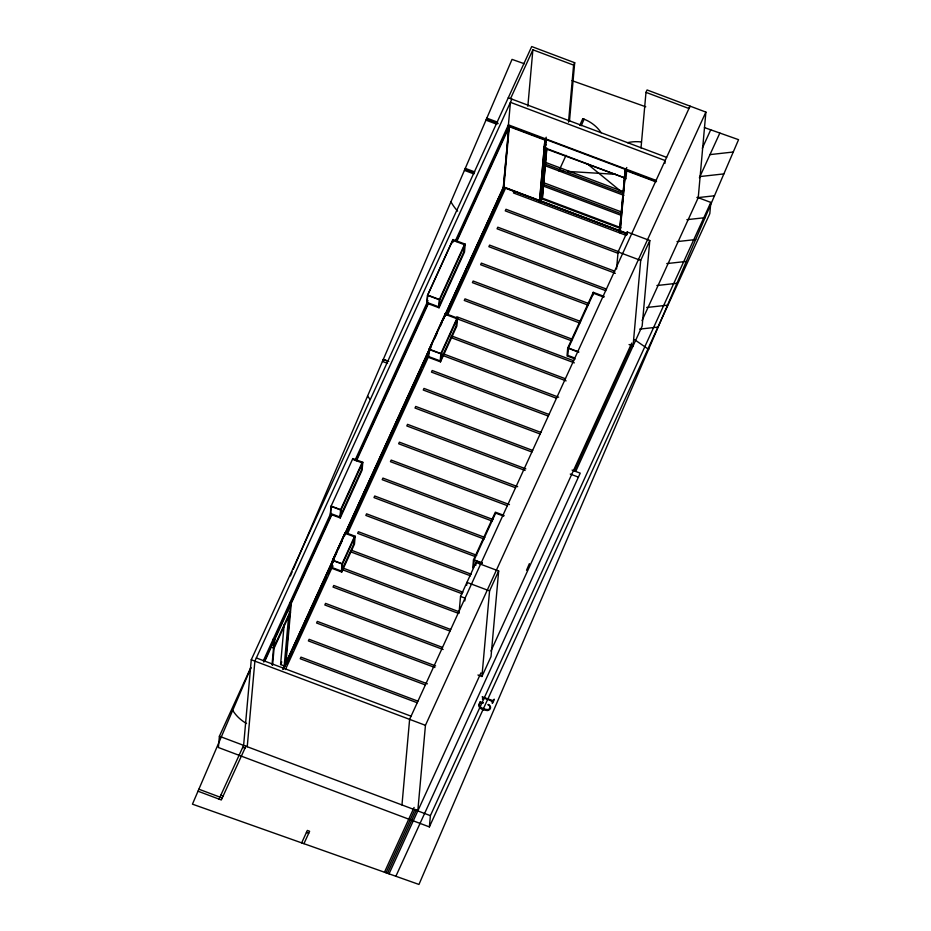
<?xml version="1.0" encoding="UTF-8"?>
<svg xmlns="http://www.w3.org/2000/svg" width="931" height="931" viewBox="0 0 931 931"><rect width="100%" height="100%" fill="white"/><g stroke="black" fill="none" stroke-linecap="round" stroke-linejoin="round"><path stroke-width="1.4" d="M483.108 702.824L480.059 701.869M250.811 667.527L219.39 736.246L218.389 747.512L429.377 826.903L709.806 213.676L710.818 202.411L697.203 197.291M569.469 121.216L574.695 62.726L531.706 46.55L251.265 659.776L243.619 745.37L219.041 799.124M247.239 746.732L254.885 661.138L511.887 99.14M273.097 642.541L273.446 638.678L274.889 639.225L272.562 665.304M272.038 664.815L274.342 639.015M290.728 603.183L285.107 666.247L280.58 664.548L284.141 624.713M284.199 665.909L288.808 614.309M285.77 665.037L291.275 603.393L289.832 602.846M331.017 506.336L330.319 514.215L340.269 517.95L362.089 470.167L362.799 462.276L352.837 458.541L331.017 506.336L340.979 510.072L340.269 517.95M341.735 572.03L342.433 564.139L332.483 560.404L345.192 532.52L355.153 536.256L354.455 544.146L341.735 572.03L331.773 568.294L332.67 560.194L344.959 533.265L354.374 536.803L353.71 544.146L341.433 571.075L332.018 567.538M340.63 509.664L331.215 506.127L330.552 513.47L339.966 517.008L340.63 509.664L362.008 462.823L352.593 459.297M341.433 571.075L342.084 563.732L354.374 536.803M344.738 535.721L344.959 533.265M362.008 462.823L361.356 470.167L339.966 517.008M427.515 295.302L426.817 303.192L439.036 307.777L464.499 252.022L465.197 244.143L452.978 239.558L427.515 295.302L439.735 299.898L439.036 307.777M427.713 295.104L427.061 302.447L438.734 306.823L463.754 252.033L464.418 244.69L452.734 240.303L427.713 295.104L439.385 299.479L438.734 306.823M428.982 349.381L428.283 357.26L440.503 361.856L456.853 326.001L457.563 318.123L445.344 313.538L428.982 349.381L441.201 353.966L440.503 361.856M440.2 360.902L440.852 353.559L456.772 318.67L456.12 326.013L440.2 360.902L428.516 356.515L429.179 349.172L440.852 353.559M445.111 316.156L445.344 313.538M401.971 804.954L409.617 719.36L690.046 106.134L688.952 108.52L645.986 92.355L647.08 89.958L705.884 112.092L698.238 197.686L642.029 320.59M452.524 242.747L452.734 240.303M452.745 242.176L452.978 239.558M417.81 810.913L425.444 725.319L705.884 112.092M429.377 826.903L430.39 815.649L710.818 202.411M459.018 613.32L460.531 596.422L476.055 562.487L498.667 570.994L491.033 656.588L481.932 676.5L477.94 674.998M464.802 600.949L465.058 598.133L460.531 596.422M466.687 585.25L466.943 582.387L489.566 590.906L481.932 676.5M508.268 126.581L510.432 102.329L665.165 160.551L664.909 163.402M503.112 189.528L508.954 125.988L545.694 139.813M503.555 189.144L503.694 187.562L505.51 188.248L447.45 315.19M503.648 189.738L509.28 126.663L456.749 241.56M472.762 567.817L473.472 559.927L495.35 512.166L504.055 515.448M473.553 567.27L474.205 559.927L495.653 513.109L503.706 516.158M475.799 565.338L476.055 562.487M527.842 106.285L532.881 49.785L573.601 65.112L568.504 122.17M543.588 149.938L543.844 147.063M539.433 201.713L544.914 140.081L546.241 137.218M539.654 201.236L544.914 140.081M624.794 177.949L544.716 147.82L545.519 138.812M539.98 201.922L546.055 139.01L545.042 148.506L624.701 177.914M546.055 149.158L541.714 197.896L620.896 227.699M624.48 178.391L625.283 169.384L545.845 139.487L540.189 201.445L541.923 197.419L546.276 148.681M542.249 198.105L546.73 147.936M540.608 201.678L542.47 197.628L546.823 148.89M604.091 296.419L593.233 292.322L567.712 348.054L567.014 355.933L575.149 359.005M603.905 297.187L593.536 293.277L568.445 348.054L567.794 355.398L574.276 357.841M593 294.952L593.233 292.322M619.418 231.819L625.504 168.907L625.411 170.036M619.639 231.342L625.143 169.71L656.518 181.51M616.543 269.036L618.079 251.917L627.18 232.005L649.803 240.524L642.157 326.118L575.695 471.447M619.965 232.017L625.469 170.385L626.772 167.522M620.058 232.983L625.69 169.907M625.027 178.601L625.83 169.593L626.738 169.931L625.935 178.938L625.248 178.124M625.946 170.245L626.051 169.116M626.924 234.856L627.18 232.005M641.017 147.982L645.986 92.355M649.803 240.524L640.691 260.424L633.057 346.018L629.065 344.517M250.87 668.027L192.449 804.163L418.962 884.45L738.551 139.673L704.43 127.582M290.391 575.928L292.113 571.925M293.253 569.26L512.038 59.386L524.328 63.739M421.231 368.35L427.666 353.349M526.527 570.272L529.367 563.651M581.2 125.778L584.109 119.18L582.794 118.691L579.792 125.254M331.773 568.294L332.937 565.757M342.433 564.139L355.153 536.256M497.107 123.16L497.561 122.17M510.537 98.639L532.881 49.785M263.287 660.894L330.889 513.051M355.048 460.24L427.992 300.597M455.282 241.048L508.419 124.847L656.448 180.556M263.799 662.092L331.238 514.622M355.956 460.566L427.957 303.122M456.202 241.35L508.954 125.988L503.334 189.051L445.134 316.307M264.73 661.452L331.739 514.913M356.492 460.764L428.365 303.622M273.539 648.023L289.925 612.191M340.979 510.072L362.799 462.276M439.385 299.479L464.418 244.69M439.735 299.898L465.197 244.143M280.58 664.548L281.79 661.906M245.889 746.22L221.31 799.973L198.012 791.21M282.815 669.54L503.52 186.91L626.947 233.355M283.373 668.726L336.58 552.374M337.79 549.732L503.473 187.434L627.029 233.821M283.583 668.877L336.801 552.514M338.011 549.872L342.247 540.62M345.261 534.01L431.74 344.912M434.765 338.302L437.174 333.019M440.2 326.409L442.016 322.44M443.226 319.787L503.694 187.562M286.317 663.617L334.02 559.287M345.494 534.196L430.785 347.682M286.469 663.85L291.915 651.944M293.125 649.303L326.385 576.568M327.596 573.927L333.03 562.033M346.332 532.939L421.312 368.967M422.523 366.325L429.785 350.463M446.112 314.759L466.059 271.119M467.269 268.477L502.949 190.459M290.484 655.89L291.682 653.248M295.918 644.008L297.722 640.051M300.748 633.441L303.157 628.157M306.183 621.559L307.986 617.59M309.197 614.96L311.617 609.677M319.461 592.5L321.882 587.228M328.527 572.693L332.146 564.78M350.871 523.839L352.674 519.87M353.885 517.229L358.121 507.989M364.149 494.78L366.57 489.497M373.215 474.973L376.834 467.048M379.86 460.449L381.058 457.808M385.294 448.567L387.098 444.599M390.124 438.001L392.533 432.717M395.559 426.119L397.362 422.15M398.573 419.509L402.809 410.268M408.837 397.06L411.258 391.776M419.113 374.611L421.522 369.328M424.548 362.729L425.746 360.088M453.525 299.34L457.761 290.1M463.801 276.891L466.21 271.608M474.67 253.127L476.474 249.159M479.5 242.56L480.71 239.919M484.935 230.679L486.75 226.71M489.764 220.112L492.185 214.828M498.213 201.62L502.449 192.38M285.398 669.564L332.565 566.42M347.682 533.358L428.714 356.177M514.18 191.367L513.458 192.95L626.307 235.415M441.201 353.966L457.563 318.123M573.601 65.112L574.695 62.726M544.716 147.82L546.171 144.631M538.979 201.538L539.957 199.409M566.025 155.349L558.914 170.897L563.267 171.164M301.656 842.869L307.346 830.429L309.616 831.278L303.937 843.684M489.566 590.906L498.667 570.994M702.3 148.227L710.725 129.805M699.367 177.821L719.849 133.04M384.468 872.231L414.097 807.433M385.993 872.766L415.017 809.295M387.505 873.301L416.529 809.842M389.03 873.848L480.931 672.892M490.94 651.002L631.765 343.062M574.346 470.935L632.021 344.819M395.873 876.269L580.222 473.146L572.076 470.085M482.258 696.9L492.185 700.368M482.491 699.053C482.689 697.156 489.089 699.681 491.766 701.276M492.313 702.754C491.696 705.675 495.571 697.028 493.721 699.681A1.327 1.175 5.1 0 1 492.15 700.543M503.089 189.528L503.869 189.261M489.578 708.491L489.485 708.631A2.269 2.013 5.1 0 1 488.275 709.457L487.53 709.55A10.625 9.415 5.1 0 1 483.305 708.526A9.135 8.1 5.1 0 1 480.093 706.71M488.158 704.72L488.507 704.453A4.981 4.411 5.1 0 1 490.276 706.338A3.119 2.758 5.1 0 1 490.334 708.468L490.102 708.84A3.794 3.363 5.1 0 1 488.019 710.434A3.91 3.468 5.1 0 1 487.32 710.562L483.096 709.818M709.992 154.604L733.244 152.021M699.949 176.553L723.853 173.899M697.133 197.709L714.461 195.778M686.869 219.681L705.081 217.668M677.012 241.618L695.69 239.546M666.771 263.589L686.298 261.425M656.902 285.526L676.907 283.303M646.661 307.498L667.515 305.182M639.632 329.12L658.136 327.072M648.116 349.02L648.744 348.95M567.607 171.42L615.449 174.306M572.076 80.671L645.765 106.786M508.279 97.778L666.619 157.362M486.832 118.132L497.305 122.066M508.733 126.465L545.473 140.29M624.922 170.187L655.831 181.813M486.401 119.133L498.166 123.567M485.97 120.146L496.863 124.242M545.775 162.483L623.374 191.681M545.042 164.077L622.641 193.276M544.903 165.648L623.863 195.359M543.029 182.453L621.989 212.163M543.657 184.547L621.256 213.758M543.518 186.13L621.117 215.329M465.279 168.36L474.74 171.909M464.848 169.361L474.298 172.922M541.342 198.687L620.535 228.491M464.418 170.361L473.867 173.922M503.496 187.119L626.924 233.611M618.836 251.742L505.987 209.277L505.265 210.871L618.114 253.337M618.079 251.917L640.691 260.424M614.728 271.2L497.806 227.199L497.073 228.793L615.356 273.307M606.523 289.11L489.601 245.109L488.88 246.703L605.802 290.705M588.764 303.541L481.362 263.124L480.629 264.718L588.043 305.135M580.56 321.451L473.157 281.034L472.424 282.628L579.838 323.045M572.402 339.268L465 298.863L464.266 300.445L571.681 340.862M568.445 348.054L578.826 351.965M567.712 348.054L578.57 352.151M456.795 316.773L573.717 360.774M445.099 314.282L574.346 362.869M451.267 335.8L565.478 378.777M450.546 337.394L566.106 380.884M443.063 353.722L558.635 397.2M442.341 355.305L556.54 398.282M549.115 414.516L432.193 370.515L431.46 372.109L548.382 416.099M382.443 361.414L387.564 363.346M540.911 432.426L423.989 388.425L423.256 390.019L540.178 434.021M532.672 450.429L415.738 406.44L415.017 408.034L531.938 452.024M570.261 474.065L578.407 477.126M525.829 468.863L407.545 424.35L406.812 425.944L525.096 470.458M517.671 486.68L399.387 442.167L398.654 443.761L515.576 487.763M509.466 504.59L391.183 460.089L390.45 461.671L507.372 505.673M493.058 519.533L382.932 478.092L382.21 479.686L492.336 521.127M484.853 537.443L374.728 496.002L374.006 497.596L484.132 539.037M476.695 555.272L366.57 513.831L365.848 515.425L474.612 556.342M471.214 574.206L358.377 531.741L357.644 533.335L470.492 575.8M351.487 550.256L462.975 592.209M350.754 551.85L462.242 593.803M332.67 560.194L342.084 563.732M343.283 568.178L458.843 611.667M342.55 569.772L458.122 613.25M450.685 629.484L333.764 585.483L333.042 587.077L449.964 631.078M442.493 647.394L325.559 603.393L324.838 604.987L443.121 649.501M435.603 665.921L317.32 621.408L316.587 623.002L434.87 667.504M289.029 611.853L290.472 612.4L274.086 648.232L272.632 647.685M427.399 683.831L309.115 639.318L308.382 640.912L425.316 684.913M417.879 701.136L300.969 657.146L300.236 658.741L417.158 702.73M256.328 657.961L411.071 716.183M251.265 659.776L425.444 725.319M219.39 736.246L430.39 815.649M242.712 747.36L244.969 748.21M220.868 795.132L223.126 795.993M198.873 789.197L222.218 797.983M306.439 832.419L308.696 833.268M474.205 559.927L482.27 562.964M473.472 559.927L482.177 563.208M634.628 339.699L648.57 349.334M587.007 163.6L620.791 191.227M480.14 706.676L479.488 705.768A2.223 1.967 5.1 0 1 479.43 704.406L479.5 704.267A2.549 2.258 5.1 0 1 480.803 702.998A5.132 4.55 5.1 0 1 483.108 702.858M582.794 118.691A36.379 32.236 5.1 0 1 601.17 132.772M627.471 142.676A36.379 32.236 5.1 0 1 640.947 141.919M482.398 696.83A2.444 2.165 5.1 0 1 482.444 699.03M491.905 701.101A1.385 1.222 5.1 0 1 492.348 702.765M488.1 704.814A3.445 3.061 5.1 0 1 489.881 708.584M480.245 701.858A1.431 1.268 5.1 0 1 479.535 703.138M479.593 703.231A3.549 3.154 5.1 0 0 479.093 703.976L478.93 704.406A3.794 3.352 5.1 0 0 479.104 706.687L479.477 707.292A7.739 6.854 5.1 0 0 483.119 709.759M246.552 723.503A39.044 34.61 5.1 0 1 232.715 710.341M457.633 211.104A50.274 44.56 5.1 0 1 450.941 201.771M370.119 399.306A50.274 44.56 5.1 0 1 367.57 396.071M388.623 361.414L383.304 359.413L388.623 361.414"/></g></svg>
